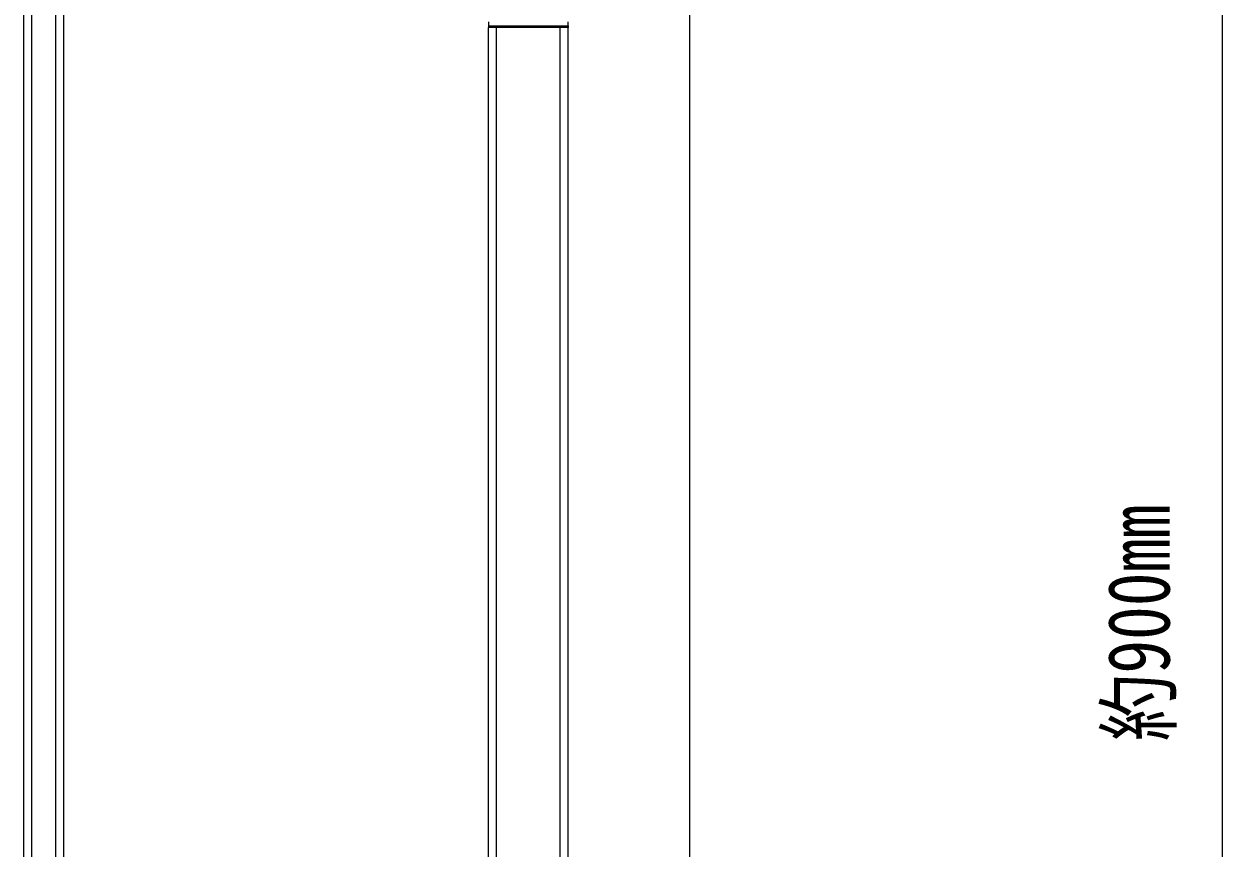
# Model space of a CAD drawing. Units: millimetres on the paper. Extents: x -142 to 140, y -97 to 98.
# Drawn here: x -85.16 to -47.69, y 49.48 to 75.27 of the extents above; entities that cross this region are included whole.
import ezdxf
from ezdxf.enums import TextEntityAlignment as Align

# ---------------------------------------------------------------- set-up
doc = ezdxf.new("R2010")
doc.units = ezdxf.units.MM
for name, color, linetype in [('0-0_文字･図枠･寸法', 7, 'Continuous'), ('0-2_BBカチットワイヤー', 7, 'Continuous'), ('0-3_天井下地', 7, 'Continuous'), ('0-4_天井ボード', 7, 'Continuous')]:
    doc.layers.add(name, color=color, linetype=linetype)
doc.styles.add('ＭＳ ゴシック', font='')
doc.styles.get('ＭＳ ゴシック').set_extended_font_data('MS Gothic')

msp = doc.modelspace()

# ---------------------------------------------------------------- linework, layer by layer
at = {"layer": '0-0_文字･図枠･寸法'}
msp.add_line((-47.691, 79.474), (-47.691, 34.474), dxfattribs=at)
at = {"layer": '0-2_BBカチットワイヤー'}
for p, q in [((-70.638, 75.329), (-70.638, 75.204)), ((-68.138, 75.204), (-68.138, 75.329)), ((-70.638, 75.204), (-70.638, 75.154)), ((-70.638, 75.204), (-70.538, 75.204)), ((-70.538, 75.154), (-70.638, 75.154)), ((-70.538, 75.204), (-70.538, 75.154)), ((-70.538, 75.204), (-68.238, 75.204)), ((-68.238, 75.204), (-68.138, 75.204))]:
    msp.add_line(p, q, dxfattribs=at)
for points in [[(-68.238, 75.204), (-68.238, 75.154), (-70.538, 75.154)], [(-68.138, 75.204), (-68.138, 75.154), (-68.238, 75.154)]]:
    msp.add_lwpolyline(points, dxfattribs=at)
at = {"layer": '0-3_天井下地'}
for p, q in [((-85.163, 34.794), (-85.163, 79.154)), ((-84.913, 34.794), (-84.913, 79.114)), ((-84.163, 34.794), (-84.163, 79.114)), ((-83.913, 34.794), (-83.913, 79.154)), ((-70.638, 34.754), (-70.638, 75.154)), ((-70.388, 34.794), (-70.388, 75.154)), ((-68.388, 34.794), (-68.388, 75.154)), ((-68.138, 34.754), (-68.138, 75.154))]:
    msp.add_line(p, q, dxfattribs=at)
at = {"layer": '0-4_天井ボード'}
msp.add_line((-64.338, 34.754), (-64.338, 79.154), dxfattribs=at)

# ---------------------------------------------------------------- texts
at = {"layer": '0-0_文字･図枠･寸法', "style": 'ＭＳ ゴシック', "width": 0.8}
msp.add_text('約900mm', height=1.94, rotation=90, dxfattribs=at).set_placement((-48.749, 52.82), align=Align.BOTTOM_LEFT)

doc.saveas('drawing.dxf')
